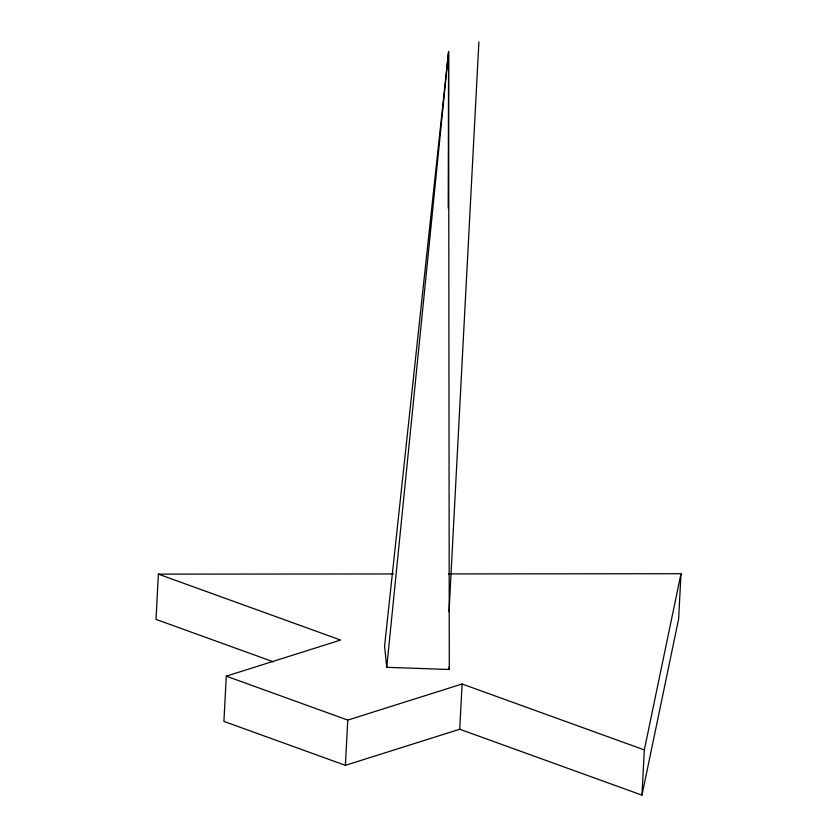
<?xml version="1.0" encoding="UTF-8"?>
<svg xmlns="http://www.w3.org/2000/svg" width="837" height="837" viewBox="0 0 837 837"><rect width="100%" height="100%" fill="white"/><g stroke="black" fill="none" stroke-linecap="round" stroke-linejoin="round"><path stroke-width="1.26" d="M448.213 208.141L448.601 51.423L384.581 646.08L386.746 667.319L449.291 669.485L448.601 51.423L386.746 667.319M393.557 573.952L158.371 574.14L156.006 619.39L273.417 661.847M158.371 574.14L340.607 640.054L226.283 676.16L223.908 721.4L345.399 765.342L459.733 729.236L641.969 795.15L678.629 618.962L680.994 573.722L448.433 573.91M345.399 765.342L347.773 720.092L462.097 683.996L644.333 749.91L641.969 795.15M449.04 611.742L478.9 41.85M459.733 729.236L462.097 683.996M644.333 749.91L680.994 573.722M226.283 676.16L347.773 720.092M449.04 666.995L449.291 669.485"/></g></svg>
